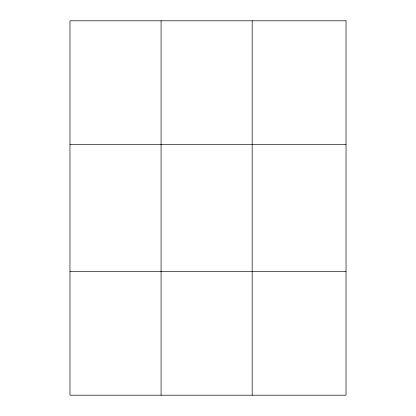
<?xml version="1.0" encoding="UTF-8"?>
<svg xmlns="http://www.w3.org/2000/svg" width="416" height="416" viewBox="0 0 416 416"><rect width="100%" height="100%" fill="white"/><g stroke="black" fill="none" stroke-linecap="round" stroke-linejoin="round"><path stroke-width="0.62" d="M161.07 20.8L161.07 395.2M252.169 20.8L252.169 395.2M69.971 144.352L346.029 144.352M69.971 271.648L346.029 271.648M346.029 20.8L346.029 395.2L69.971 395.2L69.971 20.8L346.029 20.8"/></g></svg>
